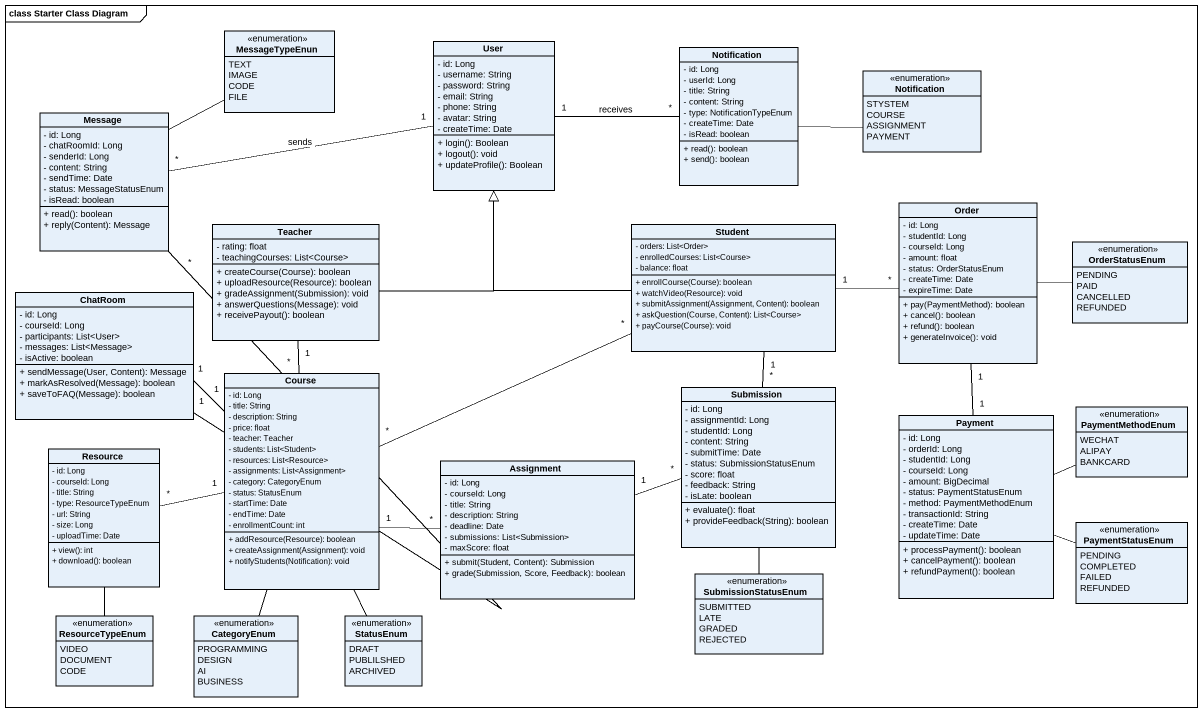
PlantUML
@startuml
mainframe class Starter Class Diagram
hide circle
hide empty members
skinparam classAttributeIconSize 0
enum MessageTypeEnun {
  TEXT
  IMAGE
  CODE
  FILE
}
class User {
  - id: Long
  - username: String
  - password: String
  - email: String
  - phone: String
  - avatar: String
  - createTime: Date
  + login(): Boolean
  + logout(): void
  + updateProfile(): Boolean
}
class Notification {
  - id: Long
  - userId: Long
  - title: String
  - content: String
  - type: NotificationTypeEnum
  - createTime: Date
  - isRead: boolean
  + read(): boolean
  + send(): boolean
}
enum "Notification" as Notification_2 {
  STYSTEM
  COURSE
  ASSIGNMENT
  PAYMENT
}
class Message {
  - id: Long
  - chatRoomId: Long
  - senderId: Long
  - content: String
  - sendTime: Date
  - status: MessageStatusEnum
  - isRead: boolean
  + read(): boolean
  + reply(Content): Message
}
class Teacher {
  - rating: float
  - teachingCourses: List<Course>
  + createCourse(Course): boolean
  + uploadResource(Resource): boolean
  + gradeAssignment(Submission): void
  + answerQuestions(Message): void
  + receivePayout(): boolean
}
class Student {
  - orders: List<Order>
  - enrolledCourses: List<Course>
  - balance: float
  + enrollCourse(Course): boolean
  + watchVideo(Resource): void
  + submitAssignment(Assignment, Content): boolean
  + askQuestion(Course, Content): List<Course>
  + payCourse(Course): void
}
class Order {
  - id: Long
  - studentId: Long
  - courseId: Long
  - amount: float
  - status: OrderStatusEnum
  - createTime: Date
  - expireTime: Date
  + pay(PaymentMethod): boolean
  + cancel(): boolean
  + refund(): boolean
  + generateInvoice(): void
}
enum OrderStatusEnum {
  PENDING
  PAID
  CANCELLED
  REFUNDED
}
class ChatRoom {
  - id: Long
  - courseId: Long
  - participants: List<User>
  - messages: List<Message>
  - isActive: boolean
  + sendMessage(User, Content): Message
  + markAsResolved(Message): boolean
  + saveToFAQ(Message): boolean
}
class Course {
  - id: Long
  - title: String
  - description: String
  - price: float
  - teacher: Teacher
  - students: List<Student>
  - resources: List<Resource>
  - assignments: List<Assignment>
  - category: CategoryEnum
  - status: StatusEnum
  - startTime: Date
  - endTime: Date
  - enrollmentCount: int
  + addResource(Resource): boolean
  + createAssignment(Assignment): void
  + notifyStudents(Notification): void
}
class Submission {
  - id: Long
  - assignmentId: Long
  - studentId: Long
  - content: String
  - submitTime: Date
  - status: SubmissionStatusEnum
  - score: float
  - feedback: String
  - isLate: boolean
  + evaluate(): float
  + provideFeedback(String): boolean
}
class Payment {
  - id: Long
  - orderId: Long
  - studentId: Long
  - courseId: Long
  - amount: BigDecimal
  - status: PaymentStatusEnum
  - method: PaymentMethodEnum
  - transactionId: String
  - createTime: Date
  - updateTime: Date
  + processPayment(): boolean
  + cancelPayment(): boolean
  + refundPayment(): boolean
}
enum PaymentMethodEnum {
  WECHAT
  ALIPAY
  BANKCARD
}
class Resource {
  - id: Long
  - courseId: Long
  - title: String
  - type: ResourceTypeEnum
  - url: String
  - size: Long
  - uploadTime: Date
  + view(): int
  + download(): boolean
}
class Assignment {
  - id: Long
  - courseId: Long
  - title: String
  - description: String
  - deadline: Date
  - submissions: List<Submission>
  - maxScore: float
  + submit(Student, Content): Submission
  + grade(Submission, Score, Feedback): boolean
}
enum PaymentStatusEnum {
  PENDING
  COMPLETED
  FAILED
  REFUNDED
}
enum SubmissionStatusEnum {
  SUBMITTED
  LATE
  GRADED
  REJECTED
}
enum ResourceTypeEnum {
  VIDEO
  DOCUMENT
  CODE
}
enum CategoryEnum {
  PROGRAMMING
  DESIGN
  AI
  BUSINESS
}
enum StatusEnum {
  DRAFT
  PUBLILSHED
  ARCHIVED
}
MessageTypeEnun -- Message
User "1" -right- "*" Notification : receives
User "1" -left- "*" Message : sends
Notification_2 -left- Notification
Teacher -up-|> User
Teacher "1" -- "*" Course
Student -up-|> User
Student "1" -right- "*" Order
Student "*" -left- "*" Course
Student "1" -- "*" Submission
Order "1" -- "1" Payment
OrderStatusEnum -left- Order
ChatRoom "1" -up- "*" Message
Course "1" -up- "1" ChatRoom
Course "1" -left- "*" Resource
Course "1" -right- "*" Assignment
Submission "*" -left- "1" Assignment
Submission -- SubmissionStatusEnum
Payment -right- PaymentStatusEnum
PaymentMethodEnum -left- Payment
Resource -- ResourceTypeEnum
CategoryEnum -up- Course
StatusEnum -up- Course
@enduml
